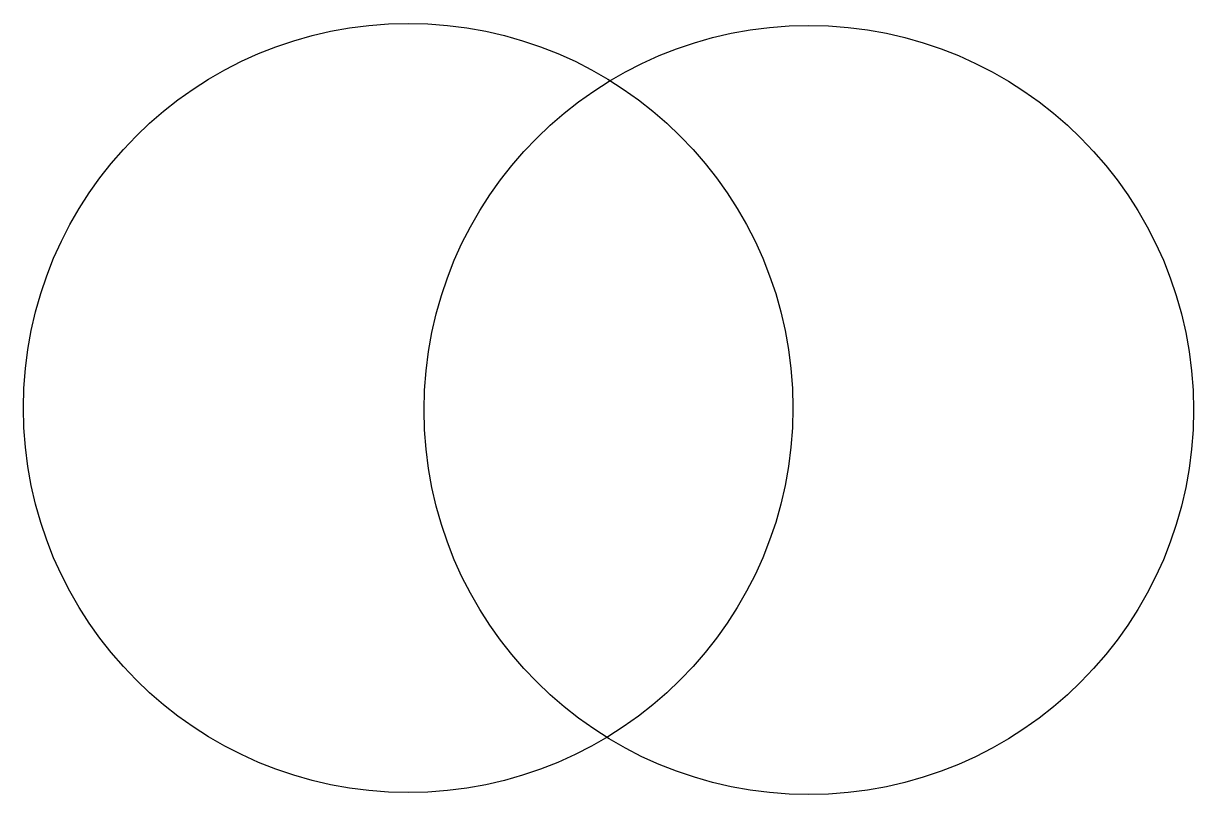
# Model space of a CAD drawing. Header units: millimetres. Extents: x -0.23 to 0.226, y -0.15 to 0.151.
import ezdxf

# ---------------------------------------------------------------- set-up
doc = ezdxf.new("R2010")
doc.units = ezdxf.units.MM

msp = doc.modelspace()

# ---------------------------------------------------------------- linework, layer by layer
for centre in [(-0.08001, 0.00054), (0.07617, -0.00025)]:
    msp.add_circle(centre, 0.15)

doc.saveas('drawing.dxf')
